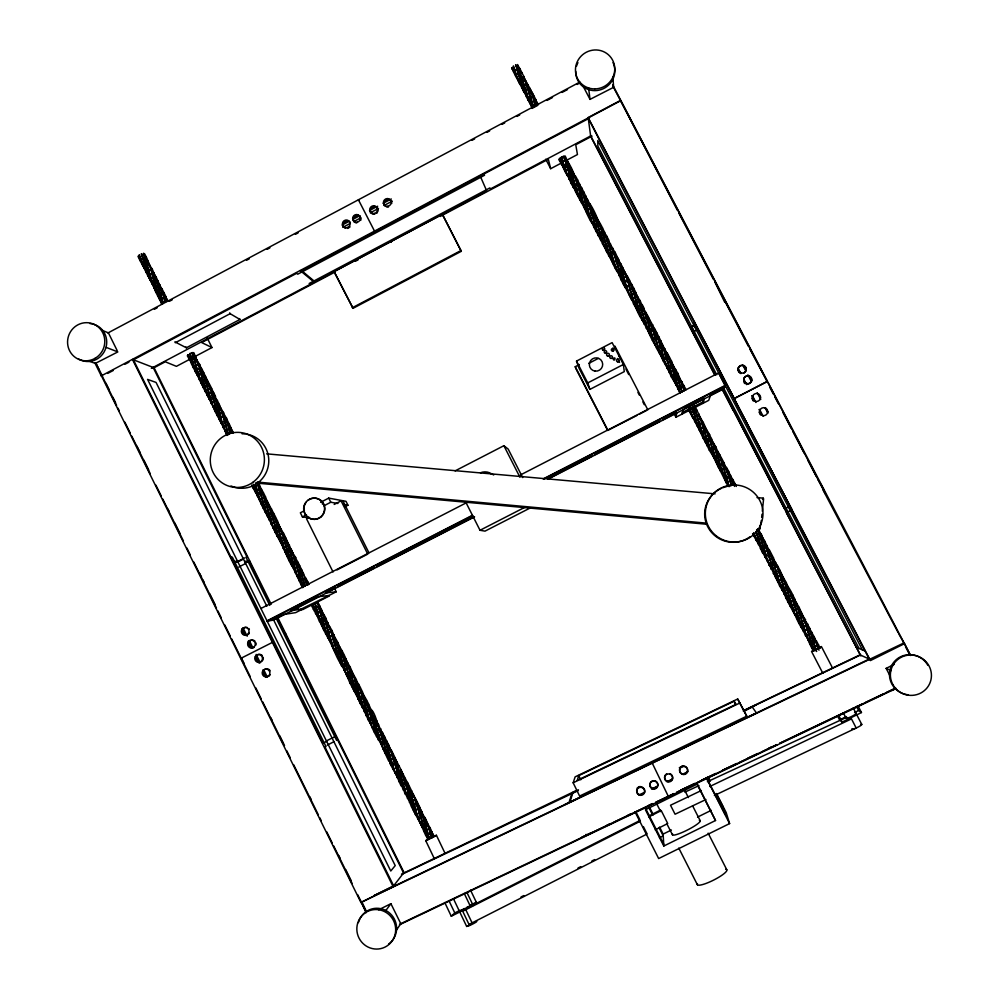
<?xml version="1.0" encoding="UTF-8"?>
<svg xmlns="http://www.w3.org/2000/svg" width="999" height="999" viewBox="0 0 999 999"><rect width="100%" height="100%" fill="white"/><g stroke="black" fill="none" stroke-linecap="round" stroke-linejoin="round"><path stroke-width="1.5" d="M760.077 526.161L759.802 529.133L761.35 520.404M757.017 497.602L763.224 498.151L763.611 498.901L762.324 511.188M590.022 204.308L585.764 196.478L585.139 196.741L585.651 195.854L581.668 187.887L578.783 188.911L586.5 210.764L594.717 227.585M818.418 647.477C828.059 643.968 806.605 654.882 813.498 649.924M761.675 517.332L762 514.26M223.476 412.724L216.983 401.261M532.317 107.118C540.734 103.421 526.261 83.167 523.963 77.235L523.326 77.472L523.751 76.399L519.817 68.544L516.883 69.443L522.814 86.888L532.017 107.705L526.91 94.455L517.594 64.523M608.066 240.672L608.766 240.047L606.593 235.976L603.721 237.063L611.45 258.941L619.655 275.736M614.959 252.41L609.015 242.12M164.435 295.192L168.132 301.161L165.01 301.548L161.401 288.836L156.144 277.06L153.184 277.759L162.238 303.521L161.563 303.783C154.071 287.724 153.259 269.305 144.543 253.746M691.146 409.453L675.936 417.22L676.798 412.562L662.924 419.692M429.395 839.26C424.837 822.652 421.091 805.294 410.801 791.046M690.446 327.734L694.692 324.875M693.094 329.295L692.582 331.855L590.609 135.702M694.542 322.028L694.705 326.86L694.879 323.364L792.357 510.651L588.286 118.444M693.518 330.12L693.019 332.63L714.984 374.887M586.126 834.365L585.938 835.226L591.52 832.567M682.017 414.135L683.041 409.353M513.224 66.171L517.794 79.583L518.419 79.333L518.006 80.407L524.163 92.27L526.685 96.241L527.185 95.829M633.079 288.936L633.803 288.349L631.618 284.278L628.783 285.414L634.752 303.009L642.807 319.792L642.182 320.155C630.069 302.035 630.369 277.635 618.506 260.152L616.233 261.214L617.644 265.597L623.975 283.117L629.507 294.218M257.642 495.891L252.972 487.874L255.844 485.964L258.154 493.256M519.692 83.928L517.794 79.583L523.751 76.399L529.245 92.982L526.91 94.455L530.906 103.746M259.378 484.927L257.779 485.152L263.224 502.46L267.844 515.484L273.863 527.909L273.251 528.246L265.647 511.376L258.179 484.865L255.756 485.889L258.204 494.817L262.987 507.892L268.843 518.768M639.997 300.724L634.015 290.359M724.662 302.11L714.834 281.993M578.733 775.611L577.235 780.344L736.001 704.345L734.103 701.211L578.733 775.611L580.756 779.782M572.265 792.469L569.005 802.572L374.325 895.591M476.436 921.303C479.358 921.016 464.423 928.483 467.919 925.611M264.997 512.075L267.894 510.202L262.275 493.081L257.455 482.392M573.164 782.791L575.137 776.847L737.699 699L746.765 716.183L579.607 796.066L573.164 782.791L740.184 702.846M564.647 804.645L869.255 659.053L860.376 655.032L743.281 711.026M271.391 509.09L267.245 501.161M652.559 324.962L648.226 317.02L647.614 317.295L657.292 337.462L664.622 359.403L662.936 360.502L669.854 372.652M464.235 893.456L470.204 905.918L459.503 911.438L461.75 909.927M592.944 223.514L592.195 223.639C579.707 204.308 579.982 179.708 567.157 160.577L565.209 156.006M205.082 377.335C217.907 394.355 218.494 416.508 226.985 435.439L230.582 433.129L228.172 424.513L223.514 412.4L221.803 412.799L219.293 404.308L214.86 396.328L212.575 397.227L213.886 401.548L219.83 418.881L225.137 429.982M188.361 354.62L190.135 359.44L189.535 359.79L187.288 355.694M283.441 533.316L276.848 521.64M548.039 479.145L724 388.748L725.299 385.789L718.631 372.977L520.317 475.024M200.824 380.007L202.023 383.354L201.411 383.703L195.342 371.104L189.922 353.446M617.869 271.641L617.132 271.79C604.595 250.662 603.246 224.4 590.059 203.946L588.336 204.42L585.651 195.854L579.645 199.013L587.874 214.598M665.771 364.148L665.421 364.623M670.804 361.725L671.553 361.188L669.367 357.118L666.558 358.341L672.552 375.986L679.832 391.383M525.861 81.419L524.05 78.696M377.784 211.663A3.921 3.834 -53.1 0 0 374.538 206.493L373.526 206.556A3.921 3.834 -53.1 0 0 371.016 208.179L370.542 209.091A3.921 3.834 -53.1 0 0 374.8 214.211M714.522 374.625L590.709 136.463L588.161 117.545L620.479 100.424L767.17 381.418L734.04 398.651L767.369 381.556M150.112 266.146L145.991 258.479M400.237 770.554L401.036 770.204L407.43 782.642L418.406 818.755L425.774 835.614L428.296 834.565L427.247 831.193M155.394 278.134L156.319 277.422L152.647 271.491M762.487 499.45L763.224 498.151M733.416 410.327L860.801 655.868L786.35 512.649L791.008 510.402M595.729 216.883C608.266 232.755 609.802 254.37 617.744 271.416M420.117 808.403L427.684 824.337L421.728 827.322L422.377 826.972L420.554 822.751L419.967 823.089L425.412 820.092L433.316 837.062M162.238 303.521L163.112 302.56L156.443 281.331L149.613 265.547M302.709 587.674L301.223 584.977L304.195 583.229L298.489 565.921L292.445 553.746L303.571 587.05M628.796 280.994L629.657 280.344L620.666 264.997M575.249 176.723L571.715 170.155M638.96 311.638L638.436 311.988L633.591 303.983L630.244 295.217L629.645 295.941L623.351 283.379L613.711 252.285L608.329 239.985L602.897 242.745L606.468 251.461L612.787 262.7M580.856 188.911L581.805 188.162L577.922 182.118M396.079 930.643L400.786 923.675L390.909 903.695L378.646 909.789M767.17 381.418L749.75 348.913M156.331 291.621L155.644 291.895L161.401 288.836L159.303 285.264L159.915 284.915L153.846 287.575L154.483 287.387L148.414 269.967L150.899 269.106L152.098 273.251L149.575 274.363L150.837 278.783L155.644 291.895L159.927 300.224L160.539 299.875M197.39 361.226L195.579 357.055M385.202 911.363L390.909 903.695M600.099 224.675L597.577 220.754M209.278 385.114L207.542 382.417M392.182 755.943L402.01 785.439L408.191 797.864L406.518 793.568L411.338 806.543L422.115 826.86M794.879 599.138L792.794 600.374L800.336 622.677L807.567 637.999M605.744 236.925L606.705 236.214L602.784 230.095M679.957 393.082L672.027 376.211L660.826 340.896L654.77 328.808L652.497 329.608L648.226 316.596L643.606 308.604L641.346 309.665L642.757 314.073L649.088 331.606L654.607 342.694M101.461 375.861L360.951 902.534L393.082 886.538L403.996 872.464L277.372 616.758M151.873 270.304L152.335 269.255L148.364 263.399M301.223 584.977L299.225 580.819L300.362 580.469L297.402 576.848L291.383 564.36L282.305 533.379L277.497 520.966L273.514 512.937L271.241 513.636L278.246 535.464L285.926 552.185L285.314 552.522L277.71 535.664L270.23 509.09L265.459 496.753L263.374 492.682L258.204 494.817L261.825 503.696L261.214 504.033L253.596 487.137M221.179 409.066L219.455 406.368M703.071 422.427L698.688 414.385L698.076 414.672L698.776 414.123L694.717 406.031M568.119 175.599L567.357 175.687L565.034 171.603L559.328 158.629L561.538 157.293L565.684 171.229L569.892 179.645M226.548 421.241L227.522 420.591L231.244 428.346L232.268 432.729L233.491 432.604L228.908 425.237M213.212 405.969C203.446 389.273 201.274 369.942 193.744 352.535M366.133 912.686L361.201 902.259L361.738 901.61L366.283 911.213M360.951 902.534L361.738 901.61M577.097 180.931L577.622 179.957L575.599 176.186L574.924 176.511L572.727 172.79L573.351 172.527L572.702 173.189M325.162 618.806L325.924 618.344L323.838 614.273L321.079 615.496L326.773 633.104L334.44 649.8L333.816 650.124L326.248 633.329L317.232 602.21L311.363 605.232L314.835 612.075M625.062 272.839L622.539 268.918M579.695 197.315L578.508 194.43L578.096 195.18L579.607 197.889M668.768 357.58L669.442 357.255L667.369 353.122L665.109 353.958L666.658 358.204L664.223 359.553L665.709 364.011L671.328 376.848L676.161 384.827M220.916 422.315L215.035 411.388L211.638 402.722L208.966 393.843L211.476 392.694L212.637 397.028L207.367 380.332L203.546 372.39L200.649 373.226L199.55 368.706L197.04 369.842L199.713 378.708L203.109 387.387L208.991 398.326M302.984 587.3L292.982 553.434L285.339 537.125L283.316 537.937L287.375 551.048L292.008 564.098L298.027 576.51L297.402 576.848L298.089 576.623M630.744 285.152L631.718 284.478L630.182 281.968M708.766 434.99L709.552 434.515L702.459 422.827M284.84 549.05L285.951 551.923L285.314 552.522L286.925 555.144M574.924 176.511L583.591 196.628L590.958 218.469L589.872 219.555L591.196 219.418M682.08 391.608L684.09 390.584L680.918 381.98L672.827 365.609L682.08 391.608L680.019 392.794L668.818 357.255L660.801 341.283M523.713 78.134L526.723 84.428L524.288 85.489L526.848 92.957M637.587 297.003L635.814 294.355M601.96 228.896L602.522 227.997L600.811 228.496L599.75 223.963L597.539 224.8L599.837 232.317M214.947 410.314L207.268 395.08L200.699 373.027L198.302 374.288L202.023 383.354M211.039 389.298L211.588 388.411L209.865 388.773L208.891 384.34L206.668 385.015L210.19 396.778M758.416 528.933L767.619 560.776L775.699 577.534L777.871 576.51L773.463 563.074L768.356 549.949L762.562 538.936M785.401 582.879C800.274 601.935 800.886 627.235 811.825 648.126L812.749 647.564M519.992 83.317L525.312 80.345L530.993 92.657L535.377 105.157M429.333 828.633L430.219 828.071C423.988 818.331 426.436 812.774 417.794 818.705M159.465 286.326L160.09 285.689L158.541 283.329M226.885 434.328L219.206 419.105L212.637 397.028L210.227 398.289L212.188 402.572L211.089 403.571L212.425 403.509M527.347 94.418L525.849 95.817L530.307 104.146L531.093 104.108M650.137 321.216L647.614 316.958L648.226 316.596L642.17 319.742L649.725 334.24M715.771 446.915L709.652 436.326M444.78 902.547L451.273 916.208L473.114 905.394L476.323 902.247L470.517 890.134M262.987 507.892L268.818 504.857L269.817 509.378L271.478 508.853C280.457 528.209 281.194 550.811 293.781 568.618L294.318 568.306M585.102 197.115L585.764 196.478M805.656 635.376L811.962 646.078M220.492 419.243L218.993 419.505L221.204 417.919L218.544 409.24L220.829 408.341L224.6 421.091L222.19 422.352L224.138 426.61L223.014 427.597L224.338 427.485M269.056 505.344L267.357 502.697M395.242 757.717L393.181 758.903L388.948 745.479L383.379 734.477M626.922 277.06L627.534 276.248L625.849 276.798L624.775 274.001M337.325 643.256L338.099 642.819L331.268 631.093L332.005 630.569L325.187 618.881M451.273 916.208L454.782 912.924L460.164 910.251M662.712 345.479L660.951 342.844M779.645 571.465L786.3 582.592L791.208 595.916L792.744 595.017L791.832 595.292L799.188 607.454L802.996 616.158L797.402 618.918L797.851 618.393L794.754 614.747L786.038 598.314L780.993 585.339L782.741 589.635L776.31 577.222L767.032 550.661L769.155 549.5L773.438 557.779L767.619 560.776L769.879 564.81L769.267 565.134L774.887 562.237L776.623 566.658L777.647 566.033C789.585 586.413 789.597 611.738 803.708 631.093L805.369 635.651L806.805 635.164L807.966 638.024M769.592 564.91L761.713 548.114L756.043 531.468L762.849 552.734L771.565 569.018M281.094 529.545L279.395 526.91M652.497 329.608L651.398 325.012L646.141 328.221L646.815 327.859M609.989 245.142L610.601 243.993L604.582 247.153L605.207 246.878L607.13 251.136L606.468 251.461L612.25 248.077L613.324 252.622L615.009 252.098C622.589 267.245 624.2 284.528 631.493 299.787L637.325 296.466C643.319 313.436 645.941 331.955 656.43 347.04M627.946 289.435C623.626 284.228 632.554 287.487 627.347 281.069L629.382 280.232L631.043 284.353L641.033 315.135L639.872 316.096L641.133 315.809M792.769 610.501L793.88 610.214L784.764 583.466L776.972 566.383L777.647 566.033L772.564 558.104M161.126 290.509L162.225 289.285L159.303 285.264M401.198 771.877L408.329 792.694L406.031 793.855L395.092 757.854L391.071 749.487L390.422 749.824L396.228 762.474L403.534 784.752L401.061 785.876L393.681 769.018L384.478 737.449L376.473 720.816L375.874 721.128L383.916 737.724L391.196 759.927L388.736 761.076L382.929 748.576L388.424 745.704L389.66 748.488M197.103 374.388L195.155 371.528L197.327 369.892L194.693 361.251L196.978 360.389L198.326 364.485L195.866 365.422L198.264 372.789M405.457 793.868L408.966 800.711M293.157 553.796L291.333 549.612M613.324 252.622L611.288 253.421L613.823 260.851M537.162 104.558L536.076 100.187L532.13 92.32L529.208 93.244L533.516 106.331M320.991 610.739L321.89 610.227L319.705 611.113L321.191 615.396L318.756 616.645L323.514 629.695L330.157 641.808M401.935 774.837L403.384 774.237L402.722 774.575L408.566 787.287L415.709 809.789L418.206 808.478L413.598 795.054L407.555 782.492L405.519 783.716L401.261 770.241L394.88 757.841M635.626 294.081L643.081 308.941L653.621 339.435L652.434 340.359L653.683 340.035M209.865 388.773L207.792 389.41L209.253 393.881L207.068 395.492L208.579 395.267M705.032 426.61L703.121 427.322L710.601 449.425L718.618 466.158L717.981 466.496L710.077 449.675L698.776 414.123L692.682 417.257L700.611 432.342M431.868 838.024L427.535 824.038M634.989 293.369L635.664 292.345L633.803 288.349L630.094 289.735L627.747 291.895M903.421 642.744L904.058 642.869M445.03 853.283L436.413 835.276L425.736 840.646L434.34 858.69M221.803 412.799L217.045 415.584L218.069 415.322M259.453 484.665L264.198 496.965L272.203 523.314L271.016 524.188L272.265 523.926M198.739 374.238L197.153 375.399L198.426 375.374M614.335 262.325L612.712 263.524L613.935 263.324M343.057 664.098L334.94 639.235L327.06 622.951L328.858 626.985L325.924 618.344L319.43 621.615L312.675 604.407M305.244 578.109L300.961 570.154M647.527 317.557L648.226 317.02M573.189 173.589L574.325 176.274L574.825 175.886L572.564 176.91L577.971 192.969M630.244 295.217L629.62 295.492L635.664 292.345L638.811 300.711L636.375 301.86L638.923 309.29M712.312 441.783L711.001 438.973L705.381 441.77L709.315 450.187L715.933 460.689M425.736 840.646L428.084 839.385M210.664 398.226L209.066 399.375L210.327 399.313M684.09 390.584L686.101 389.66L678.021 375.274M677.172 374.026L677.871 373.376L671.715 363.099M399.35 765.983L393.681 769.018L392.644 764.36L390.846 765.197L397.452 777.222M584.09 206.144L582.804 203.209M268.294 505.182L274.313 517.307L284.29 547.627L283.079 548.463L284.315 548.164M349.513 667.769L350.299 667.344L344.255 656.83M393.144 769.093L394.18 768.731M222.615 422.277L221.004 423.401L222.253 423.301M589.01 215.21L588.498 215.584C588.349 208.242 582.042 189.96 577.622 179.957L575.899 180.394L574.85 177.647M145.205 268.269L145.729 268.481M294.93 558.004L295.617 557.38L291.458 551.173M672.827 365.609L673.451 365.259L667.369 368.394L667.994 368.107L665.709 364.011L671.553 361.188L679.308 382.629L676.86 383.953L678.883 388.186L677.647 389.036M700.599 418.593L698.85 415.984M639.422 310.764L637.774 311.9L638.436 311.988M317.357 602.459L317.794 602.135C328.996 622.365 328.783 647.127 342.332 666.308L348.426 678.571L353.808 675.774L350.299 667.344L344.568 670.179L349.9 682.929L359.84 701.847M425.374 820.354L425.961 819.929L425.324 820.241L421.241 811.8L421.89 811.45L419.318 813.086L428.571 839.435M797.002 603.371L794.292 604.87L803.308 631.543L805.194 630.781L799.25 612.837L794.093 599.612L787.449 587.137L788.049 586.813M403.608 789.61L405.157 794.118L405.994 793.768M293.781 568.618L299.575 565.484L303.484 573.613L305.095 577.797L299.225 580.819C292.245 565.496 290.859 548.276 283.529 533.091L281.893 533.641L280.357 529.445L286.388 541.583L296.391 571.977L295.18 572.789L296.378 572.452M808.266 639.223L807.654 639.647L814.135 636.7L804.707 620.142C811.176 627.509 813.011 641.433 816.433 651.498M672.677 366.109L673.401 365.597L672.789 365.884M524.75 91.858L523.801 91.995L515.684 64.86M602.909 241.096L600.312 233.778L598.126 235.502L600.948 239.61L596.653 230.694L587.275 199.9L581.543 203.334L582.205 203.009L577.959 194.605L568.618 163.898L567.02 159.89L564.934 160.627L563.473 156.418M535.489 100.599L536.076 100.187L530.107 103.372L530.744 103.122M269.817 509.378L267.807 510.139L271.678 523.513L275.037 532.155L280.894 543.006M307.018 582.317L307.717 581.73L305.682 577.772L304.545 578.109L307.068 585.227M191.97 363.761L187.812 354.757M258.616 494.717L257.068 495.966M767.082 560.889L767.594 560.726M418.893 818.456L416.995 814.31L419.468 813.074L415.147 800.811M407.967 797.714L407.355 798.114L408.004 797.801M281.893 533.641L277.048 536.326L278.034 535.976M329.495 626.873L329.258 626.835M795.379 614.348L794.754 614.747L801.198 611.75L800.536 612.062L804.607 620.654L813.86 650.836M561.775 163.337L560.851 163.524L562.961 161.676L561.413 157.155L562.674 156.506M713.286 443.069L720.679 459.802L727.597 480.482M349.9 682.929L355.282 680.157L353.808 675.774L354.845 680.381L356.406 679.632L350.349 669.08M217.507 414.198L216.284 411.301L215.035 411.388L218.544 409.24L212.712 392.657L208.379 384.677M674.45 370.367L675.749 369.43L675.037 369.667M356.243 679.732C365.759 698.663 366.233 722.215 379.008 740.122L385.152 752.472M574.163 187.263L573.251 187.462L563.848 156.056M397.252 761.912L394.593 763.373L393.494 758.765L390.996 760.064L392.157 762.874M319.131 606.68L319.855 606.131L318.256 606.78L319.98 610.926L317.482 612.162L318.756 616.645L314.997 603.259M380.844 744.367L387.05 741.246L386.238 741.633M649.362 321.091L649.899 320.741L644.055 324.038L644.78 323.838M580.369 199.251L579.77 199.638L581.655 202.61M677.26 383.816L675.611 384.977M586.588 211.251L585.676 211.463L590.047 208.366L597.202 230.507L606.88 249.95M697.939 414.86L698.688 414.385M320.679 620.854L322.352 625.149L321.74 625.436L327.772 622.452L327.135 622.789M659.065 350.899L657.267 348.351L657.804 348.014M664.622 359.403L662.861 355.032L665.384 353.733L662.512 345.067L656.63 348.326L662.724 359.178M428.833 828.583L430.219 828.071L433.891 836.812M332.355 643.918L328.471 632.155L330.856 631.018L332.168 635.439L329.395 626.685L323.514 629.695L324.176 629.37M361.725 692.344C373.951 708.865 376.074 729.769 382.929 748.576L383.529 748.251L387.35 756.593C388.636 755.531 394.842 755.544 390.434 749.862M664.098 360.164L662.999 360.627L659.39 351.823L652.759 329.383L650.237 330.681L654.757 344.043L656.63 348.326L657.305 348.002M862.337 649.85L788.748 507.617L790.296 506.78M811.038 643.006L809.777 644.018L815.946 641.121L814.135 636.7L813.461 637L815.346 641.37L815.946 641.121L819.005 650.212M150.537 269.455L152.335 269.255L155.494 276.948L162.662 302.585L165.047 301.311M674.6 369.78L675.137 369.443L669.243 372.677L669.917 372.34M694.143 406.106L700.873 428.434L705.993 441.471L705.381 441.77L700.873 428.434L703.408 427.135L702.022 422.702L696.628 425.686L697.602 425.262M624 283.491L623.114 283.753L625.349 282.105L619.58 264.698L611.725 248.451M725.998 467.594L721.49 459.565M710.614 439.31L711.375 438.848L710.764 439.148M368.057 717.369L360.152 703.408L366.546 700.162L365.497 700.686L364.335 697.851L371.628 713.024L378.671 735.276L381.168 734.003C378.596 729.807 374.338 705.706 368.581 709.427L375.711 731.58L383.379 748.263L382.742 748.576L383.366 748.214M392.644 764.36L394.742 763.336L403.184 790.009L404.982 789.185L403.346 784.902L405.831 783.603L413.773 810.639L415.534 814.872L417.357 814.073M318.256 606.78L316.283 607.654L317.719 612.087L315.372 613.436L316.208 613.099M417.882 808.591L419.892 807.304L418.931 807.729M277.422 534.752L276.211 531.88M280.357 529.445L275.037 532.155L275.712 531.843M156.481 292.345L147.939 275.699L149.887 274.438L147.278 265.884L149.588 265.085L147.515 261.538L148.114 261.176L142.033 263.836L148.139 276.486L141.408 253.758M326.923 623.114L327.672 622.677L327.06 622.951M429.22 828.845L423.701 831.43L424.363 831.081M521.353 73.352L521.99 72.602L520.566 72.54L516.096 75.15L517.844 78.634M290.759 549.612L286.888 541.608C287.812 540.447 279.133 544.88 282.242 544.005M649.088 331.918C651.997 327.947 643.194 308.566 640.072 300.449L638.398 301.024M347.19 663.848L348.214 663.311L345.479 664.572L348.214 673.451L352.859 686.538L358.853 698.925L358.229 699.25L358.978 698.85L348.738 668.081L341.446 651.336L345.479 664.572L338.099 642.819L331.955 645.978M337.6 739.784L336.601 740.371L275.999 617.956M776.161 565.571L773.438 557.779L772.751 558.116L774.1 560.938M388.324 745.841L388.948 745.479L388.311 745.791L389.485 748.663M431.293 832.579L432.267 832.179L430.282 833.516L431.718 838.024M292.445 553.746L287.125 556.455L288.274 556.156L289.473 559.015M655.369 344.056L654.745 344.418L655.456 344.205M660.202 341.258L660.826 340.896L654.757 344.043L655.381 343.756M705.993 441.471L707.904 445.704L707.242 446.041L713.211 442.894L712.649 443.206L714.747 447.252L709.552 434.515L702.971 437.937L697.364 425.137L691.995 407.105L697.889 424.9L705.906 441.633L705.282 441.97L702.971 437.937L704.145 437.475M391.683 754.47L393.007 753.646M758.403 528.908L764.347 541.583L767.032 550.661L763.773 541.858L764.809 541.271L770.778 553.97L780.494 585.614L786.3 582.592L785.614 582.929L787.137 586.113M661.663 356.206C664.822 352.784 655.619 332.467 652.647 324.712L650.986 325.312M425.112 820.142L425.699 819.817L424.887 820.129M793.88 610.214L799.188 607.454L798.501 607.792L800.024 611.001M559.49 159.266L558.841 159.64L563.061 166.708M196.079 371.391L195.467 371.74L191.196 363.436L194.693 361.251L191.995 352.847M570.754 168.344L571.416 167.969L565.534 170.617L571.228 183.566L576.086 191.621L573.426 187.013C578.846 180.944 580.506 189.548 575.324 191.333L579.77 199.638L580.519 199.538M727.859 471.828L728.646 471.353L726.473 467.307L725.386 467.782L719.442 455.357M326.611 741.32L323.127 743.306L233.591 562.225L237.999 562.187M332.143 738.174L335.701 736.151M304.545 578.109L307.392 585.014M583.179 192.32L583.841 191.945L578.508 194.43M339.073 647.552L339.835 647.127C350.986 664.135 352.048 685.114 360.152 703.408L360.801 703.071L362.137 705.831M584.303 207.18L583.653 207.542L588.723 204.071L589.822 208.654L591.883 207.867L603.446 242.557L602.322 243.606L607.18 251.636M701.997 433.341C699.125 434.515 707.754 429.932 706.73 430.844L708.166 433.516M753.683 532.654L762.499 552.872L765.009 551.685L766.146 556.331L768.668 555.082L767.344 550.524L764.797 551.81L757.354 529.482L757.929 529.195M701.111 428.359L698.726 429.745L699.575 429.383M408.191 797.864L407.592 798.201L413.598 795.054L412.962 795.366M227.435 433.991L225.874 431.331L225.262 431.68L225.999 431.58M229.42 426.049L230.619 428.683L231.244 428.346L225.187 431.143L225.811 430.906M689.535 408.429L690.709 407.767M353.846 675.848L353.259 676.061M640.197 306.131L637.687 307.43M345.08 669.929L343.544 665.571L345.08 669.929L344.143 670.491M468.943 924.999L470.179 924.312M609.577 255.332L608.566 255.657L611.388 253.509L608.553 244.805L603.746 232.317L599.225 224.338M317.232 602.21L322.764 614.747L328.534 632.167L325.512 633.841L326.186 633.516M774.774 562.337L775.424 562.025L777.21 566.383L771.116 569.368L771.79 569.03M621.728 279.433L621.066 279.795L625.324 287.887L626.86 286.513C621.64 280.519 630.993 282.442 625.849 276.798L621.066 279.795L613.91 262.425L616.308 261.026L613.811 254.033M755.057 535.751L753.945 536.363L754.632 536.026L756.892 540.059L756.243 540.384L752.572 533.603M694.854 419.792L693.231 417.157L692.607 417.507L688.211 409.303L688.873 408.966L692.482 415.809M266.621 501.086L267.245 500.749L261.201 503.608L261.825 503.696M634.253 303.621L633.591 303.983L636.475 301.935C633.853 292.12 628.546 279.97 624.775 272.252L618.968 275.599L619.717 275.437M340.771 651.81L342.12 651.048L341.458 651.373L339.972 648.738L341.596 651.211L335.701 654.208L336.363 653.883L334.528 649.662L333.928 649.962L339.835 647.127L338.174 644.592M401.036 770.204L395.254 773.363L395.841 773.039L397.227 775.636M806.78 624.437L807.779 624.038L805.718 625.312L814.435 650.511M645.691 312.937L646.353 312.575L640.496 315.347L642.807 319.792M389.685 762.237L390.834 765.147L379.383 729.72L380.906 728.895L380.082 729.258M381.868 743.955L379.37 736.625M658.279 337.212L658.94 336.863L653.621 339.435M343.544 665.571L341.808 666.495L340.022 662.237L332.168 635.439L327.535 637.911L328.359 637.549M725.386 467.782L724.225 463.211L717.732 451.111M291.97 564.348L291.121 564.635L297.652 561.475L299.625 565.596L298.963 565.909M730.219 486.051L735.027 483.653L736.325 486.438M372.677 712.487L369.992 713.873L362.525 691.932L358.441 683.728L356.318 684.765C355.269 687.2 376.735 739.859 369.568 719.23L368.256 719.867L364.51 711.488L354.845 680.381M107.855 332.992L579.845 82.068M471.903 140.359L474.637 138.911M486.938 132.38L489.66 130.919M501.96 124.388L504.695 122.939M516.982 116.396L519.717 114.947M532.017 108.416L537.474 105.507M547.04 100.424L552.509 97.515M562.075 92.432L567.532 89.535M577.097 84.453L579.832 82.992M154.383 309.278L157.143 307.817M169.518 301.236L172.265 299.775M246.528 260.302L249.275 258.828M267.145 249.325L269.905 247.864M295.379 234.34L298.089 232.904M343.506 222.839L347.452 220.754M353.683 217.445L357.742 215.285M370.966 208.267L374.275 206.506M384.727 200.961L387.812 199.325M342.133 225.087L348.963 221.453M353.059 219.28L359.89 215.659M369.455 210.577L377.647 206.231M383.117 203.334L391.308 198.976M342.769 227.385L349.65 223.739M353.771 221.553L360.651 217.907M370.279 212.799L378.521 208.416M384.028 205.494L392.282 201.124M672.002 376.498L671.328 376.848L674.313 374.962L672.876 370.542L666.508 353.434L661.975 345.404M366.271 715.721L368.032 714.859L362.45 697.09L357.642 684.128L352.16 673.264M378.146 725.137L378.796 724.799L372.415 728.084L373.064 727.747M380.869 734.14L382.942 733.004L382.005 733.453M388.149 745.803L388.736 745.491L390.572 749.7M408.891 786.975C410.127 787.374 401.161 788.948 406.006 792.107M782.741 589.635L782.13 589.959L788.298 586.863L787.649 587.175L789.035 590.421M94.718 362.587L101.261 375.874L620.916 100.599L620.966 101.436L613.011 86.389M589.398 118.144L374.862 231.78L358.416 199.775L359.016 200.512M107.667 373.414L113.237 370.492M124.937 364.273L128.921 362.162M132.954 360.027L296.666 273.314L297.739 274.188L484.515 175.262L483.978 173.988M175.3 342.719L230.132 313.686L239.947 319.455L186.376 347.789L174.875 341.87M334.041 271.503L442.307 214.248L442.782 215.06L461.326 251.298L353.034 308.316L334.041 271.503L353.034 308.316M151.361 368.344L314.235 282.218L300.137 270.529M590.409 136.076L490.347 188.986L489.897 187.912L309.166 283.491L310.214 284.34M152.934 368.319L165.272 361.788L176.411 366.346L190.097 359.116M334.777 272.165L201.648 342.557L211.975 347.565L195.567 356.231M355.419 261.251L358.166 259.802M440.072 216.496L548.326 159.253L550.674 168.694L561.388 163.037M592.07 136.126L575.749 144.755L577.447 154.545L566.733 160.202M683.516 385.939L684.19 385.577L678.883 388.186M352.347 307.729L460.889 250.574L461.326 251.298M369.355 719.28L368.256 719.867L372.889 727.796M723.576 463.548L724.225 463.211L718.094 466.333L727.709 485.664M774.6 562.337L775.199 562.012L774.387 562.375M462.987 909.24L464.348 908.528M756.63 529.857L757.354 529.482M313.062 604.258L322.277 625.324L321.653 625.649L319.805 621.515M724.974 478.446C726.236 475.499 727.634 481.381 728.833 485.477M733.441 484.428L729.957 475.849L730.781 475.462L728.608 476.498L731.518 485.389L725.948 467.482L719.954 470.604L720.641 470.292M369.568 719.23L374.775 716.558L374.101 716.895M385.352 752.472L384.702 752.809L390.634 749.824L390.072 750.087M576.51 361.089L612.125 342.632L623.388 364.473L624.275 371.628L589.922 389.385L579.12 368.356L576.51 361.089L587.724 382.917L589.922 389.385M607.679 430.457L576.036 368.881L575.224 366.708L579.333 364.585M304.408 510.714L300.362 512.812L302.41 516.933L309.59 517.769M320.617 502.322L328.708 498.114L345.991 501.311L347.939 505.219L345.254 506.605M588.723 363.386L598.326 358.404M302.41 516.933L306.468 514.835M324.026 505.744L330.781 502.247L337.924 503.484M709.989 449.837L709.315 450.187L712.387 448.464C709.752 438.573 704.195 425.961 700.486 418.356L694.542 421.528L695.666 421.116L692.607 417.507L693.281 417.245M363.062 707.067L362.137 707.542L367.545 704.807L368.881 709.278L364.173 711.65L364.972 711.238M367.969 704.582L368.643 704.233L367.095 705.019L366.034 702.135M371.241 723.526L370.641 723.838L376.66 720.766L376.024 721.091L377.772 725.361L378.334 725.087M309.278 517.332L306.518 518.768L333.042 571.965M334.178 504.445L341.096 500.874L343.132 501.248L368.918 552.747M237.725 561.45L244.555 557.917M237.562 562.15L243.019 559.328M587.724 382.917L623.388 364.473M693.156 331.943L697.265 329.82M238.773 567.045L245.604 563.511M455.094 470.891L503.883 445.704L508.179 449.075L522.689 477.584M721.603 459.403C723.176 458.441 713.598 463.324 716.832 461.963M757.042 540.034L756.43 540.347L762.587 537.237L761.775 537.587L762.387 537.275L764.809 541.271L763.361 541.945M384.278 737.474L384.952 737.162L382.28 738.598L385.04 747.527L389.685 760.639L394.955 771.665M260.964 608.478L467.607 502.147M636.813 415.509L607.929 430.369L575.224 366.708M639.572 414.086L646.44 410.552M337.05 569.905L367.744 554.108L341.096 500.874M267.07 620.804L472.49 515.247M543.281 478.871L725.124 385.439L723.825 388.399L710.626 395.192L708.691 400.362L693.743 408.116M472.677 515.596L267.233 621.141L273.689 620.067L474.6 516.87M543.468 479.22L725.299 385.789M273.514 619.73L282.43 615.147M296.503 607.916L291.071 610.714L298.938 609.54M299.225 606.518L318.269 596.74L329.071 595.466L336.238 591.783L334.29 587.874M335.364 587.961L325.649 592.944L336.238 591.783M338.137 586.538L374.225 567.994M377.01 566.57L474.163 516.658M547.727 478.871L592.132 456.056M594.917 454.632L660.139 421.116M684.39 408.666L704.582 398.289L702.871 403.421M297.627 606.917L299.188 610.039L329.071 595.466M722.714 474.4C729.133 472.465 717.644 453.371 715.908 446.778L714.31 447.515M813.835 637.924L815.646 640.996L816.32 640.646L820.104 648.114M814.635 649.3L815.883 648.651M299.188 610.039L302.984 609.477L312.687 604.495M315.459 603.071L329.308 595.953M465.522 501.635L480.019 530.282L524.925 507.255M529.732 508.216L485.014 531.131L480.019 530.282M346.004 674.662L352.16 671.503L351.511 671.803L350.262 669.068M399.662 781.368L398.988 781.717L405.307 778.396M411.014 791.121L411.675 790.783L408.329 792.694L414.373 810.301L420.554 822.751M412 806.205C411.351 806.88 419.18 802.946 416.97 803.446L419.518 807.392M800.923 613.011L805.644 619.917L804.12 620.841L806.056 625.212L801.086 627.384L801.872 626.885M582.991 85.889L590.022 99.376L613.636 87.313L612.874 76.823M366.271 715.734L367.32 715.209M372.015 712.811L372.664 712.474M764.697 556.98L766.52 556.118M770.554 553.995L771.253 553.683L768.531 555.132L774.05 573.189L779.607 585.901L784.402 593.806L784.977 593.543M777.534 581.78L779.382 580.956L777.659 576.648L780.219 575.362L777.21 566.383M783.403 578.783L784.115 578.496L781.393 579.969L784.315 588.948L789.185 602.072L794.667 613.099M362.375 705.706L360.639 703.159L361.526 702.709M758.953 544.255L758.278 544.592L764.347 541.583L763.773 541.858M521.016 896.99L523.788 895.579M577.984 868.069L580.756 866.657M591.87 861.001L594.655 859.59M646.902 834.09L469.006 924.437L462.712 911.238L640.446 821.141M655.232 829.857L667.719 823.513L661.238 810.601L648.763 816.92M326.473 740.871L332.005 738.074M785.039 508.691L789.21 506.58M823.863 489.785L817.694 479.045M327.285 745.092L333.941 741.72M825.424 493.868L768.081 382.929M470.292 906.48L639.647 820.629M649.375 815.708L660.476 810.077M338.361 658.016C337.25 658.378 346.428 653.858 342.919 655.794M358.978 698.85L358.379 699.163L364.398 696.116M377.235 735.901L376.448 736.338L378.883 735.152M288.911 545.566L289.573 545.229L284.29 547.627M290.11 560.252L289.123 560.626L295.617 557.38L300.462 569.892L304.92 586.188M761.038 548.389L760.351 548.726L766.832 545.442M656.168 333.279L656.768 332.779L653.945 333.978L656.805 342.807L661.688 355.919L667.969 368.369L667.332 368.718L668.031 368.494M374.113 895.541L393.631 885.826L325.037 747.127L326.011 746.565L232.342 557.155L231.006 557.155M264.797 497.077L265.459 496.753L260.152 499.063M643.593 309.016L644.268 308.679L642.195 304.558L639.909 305.319L641.433 309.515L639.01 310.876L641.033 315.135M357.13 694.68C354.021 696.203 363.449 691.433 361.85 692.27L363.761 696.428M756.892 540.059L756.243 540.384L758.753 544.293M773.863 573.151L773.176 573.501L779.657 570.204M890.271 676.323L886.138 668.381L894.255 664.347M837.487 715.846L839.61 719.942L846.415 716.583M854.57 712.537L858.653 710.514L861.463 712.537L842.157 722.09L839.61 719.942M469.592 905.581L476.323 902.247M612.949 248.264L612.287 248.589L610.789 246.066M724.088 463.386L723.476 463.686L729.957 475.849M779.607 585.901L780.456 585.551M697.364 784.003L715.521 820.516L663.811 846.028L663.136 834.09L671.403 830.019M697.552 817.095L711.313 810.301M659.427 837.749L663.236 835.863L659.003 827.522M716.458 793.518L726.173 812.549L729.595 823.588L658.653 858.553L634.914 811.7M593.581 212.487L594.118 211.9L588.911 214.173L593.993 227.372L598.426 235.652L599.025 235.277L597.514 232.567M433.416 836.712L436.413 835.276M194.268 367.42L193.232 367.644L195.991 365.559L192.382 352.522M204.97 376.773L205.632 376.448L200.262 378.571M588.024 200.162L587.35 200.487L585.876 197.989M206.156 391.346L205.12 391.583L207.917 389.535L204.283 376.473L199.688 364.485L194.955 357.267M891.832 690.521L895.079 688.935M568.731 164.548L569.243 163.911L566.346 164.922L577.897 195.642M414.173 810.226L413.411 810.713L415.909 809.627M157.755 282.155L158.229 281.119L156.806 280.981L152.248 283.204L154.633 287.999L154.033 288.349L154.82 288.361M158.341 295.791L157.68 296.116L162.725 292.882L165.01 301.548M345.317 659.677L346.228 659.178L341.883 661.251L343.156 665.746L345.604 664.497L354.021 691.083L360.427 687.849M811.413 632.717L812.1 632.379L806.305 635.451L804.832 631.018L809.852 628.184M582.005 837.137L584.627 835.863M580.806 837.999L611.188 823.488M519.343 69.256L520.004 68.931L517.819 65.385M379.383 729.72L374.4 732.217L375.062 731.867L373.726 729.12M693.294 416.958L692.682 417.257L689.909 409.54M311.363 605.232L312.063 604.982M317.145 602.459L317.794 602.135M401.461 874.15L576.46 790.459M743.618 710.514L860.489 654.632M402.722 873.938L578.334 790.559M578.483 789.884L572.939 792.544L569.892 802.11L756.455 712.961L752.135 706.842L743.793 710.826M744.03 711.325L755.906 704.994M361.201 902.259L904.132 642.832L910.226 654.969M637.287 787.786L640.084 786.45M679.295 767.744L683.491 765.746M680.856 767.07L682.829 766.121M639.035 794.979L644.617 792.319M651.598 788.985L657.192 786.325M666.97 781.668L672.552 778.995M682.329 774.337L687.911 771.678M640.871 794.829L643.718 793.468M653.92 788.611L656.88 787.187M668.955 781.443L671.553 780.207M684.69 773.95L685.876 773.376M701.373 790.521L670.516 805.244L675.074 814.222L705.956 799.512M709.789 786.5L851.473 718.88L856.193 728.009L714.385 795.504M606.88 825.261L609.677 823.925M627.834 815.284L630.631 813.96M648.788 805.319L651.573 803.995M680.893 790.047L694.829 783.403M701.798 780.082L715.746 773.451M722.714 770.129L736.663 763.498M747.814 758.191L757.579 753.546M768.731 748.239L771.528 746.915M613.973 822.165L632.13 813.523M634.927 812.187L653.084 803.558L399.887 924.087M655.881 802.222L667.057 796.902M676.81 792.257L694.942 783.628M697.727 782.304L715.858 773.676M722.826 770.366L736.775 763.723M739.56 762.399L776.997 744.592M779.794 743.231L862.749 703.758M865.559 702.422L883.828 693.731M886.637 692.394L893.668 689.048M655.931 802.247L667.057 796.952M676.897 792.269L755.768 754.732M762.811 751.385L776.897 744.68M779.707 743.343L893.78 689.06M399.475 924.762L896.153 688.411M402.385 774.874L402.959 774.6L397.015 777.597M761.575 537.662L762.387 537.275C760.551 529.994 759.527 534.615 754.632 536.026M788.985 602.01L788.199 602.484L793.119 600.262L790.084 591.246L783.978 594.205L784.64 593.856L783.378 591.046M679.095 378.059C681.156 377.06 672.052 378.996 676.76 382.342M387.949 745.853L388.736 745.491L387.05 742.894M684.877 792.145L698.938 785.639M707.379 781.73L846.665 717.307M467.082 907.179L468.269 906.63M331.88 635.614L334.053 634.677L333.142 635.177L334.628 637.812M427.11 824.6L427.684 824.337L430.594 833.416L428.109 834.727L429.745 839.01M718.643 466.196L717.981 466.496L719.655 469.105M696.053 421.016L695.117 421.428L696.915 423.976M617.707 271.016L617.082 271.291L623.126 268.144M191.059 353.147L190.035 353.584L194.305 366.596L199.837 379.283L199.176 379.608L200.524 379.57M285.951 551.923L285.339 552.185L291.371 549.275M603.808 232.767L604.645 232.093L602.297 232.742L603.721 237.063L600.224 239.41L602.772 243.669M334.478 649.85L333.816 650.124L336.238 654.045M701.585 422.964L703.209 422.265L706.842 430.619L718.094 466.333L718.718 466.034L712.324 448.451L714.747 447.252L721.34 469.817L726.323 482.904L732.841 479.57L735.027 483.653L734.34 484.003L732.904 481.293M330.419 631.268L332.005 630.569L336.95 643.281L342.108 661.151L339.91 662.387M205.594 390.247L204.37 387.337L203.109 387.387L206.606 385.227L200.799 368.706L196.466 360.726M203.022 372.952L203.684 372.664L201.711 368.569L199.325 368.981M705.943 441.695L705.282 441.97L707.791 445.891M791.208 595.916L786.038 598.314L786.725 597.976L785.339 595.229M535.414 104.895L537.662 104.158M578.921 184.753L579.745 184.041L577.36 184.615L576.273 180.045L571.228 183.566L571.89 183.192L570.479 180.419M714.135 458.141L717.444 456.218L723.338 474.013L729.083 486.7M720.104 455.02L717.319 456.306L714.822 448.963M352.11 686.95L356.618 684.615L355.344 681.842M296.391 571.977L301.661 569.555L300.999 569.88L302.859 573.95L303.484 573.613L298.027 576.51M657.267 348.351L658.216 347.977M143.694 253.222L148.564 270.142L145.879 272.377L146.541 272.053L144.53 267.882L143.856 268.144L147.278 265.884L143.194 253.596M823.089 490.109L898.213 632.779M230.582 433.129L232.792 432.392M322.315 625.386L321.653 625.649L324.076 629.57M231.306 428.883L230.619 428.683M469.23 906.218L470.204 905.918M786.163 508.279L784.627 508.841L722.077 388.524M272.203 523.314L277.497 520.966M213.861 406.868L213.237 407.093L217.457 404.707L219.368 404.895M275.674 532.192L276.636 531.855M201.935 382.867L201.298 383.079L205.519 380.694L207.467 380.944M789.972 591.033L789.872 591.258M190.035 358.916L189.398 359.128L195.467 356.393M590.958 218.469L596.291 215.971L595.629 216.333L597.514 220.28L598.114 219.905L593.793 221.716L592.095 223.052L592.807 223.252M318.007 617.357L319.143 616.495L320.167 619.392M415.184 799.2L412.762 795.316M165.359 297.752L166.159 297.065L162.225 289.285L161.551 289.56L160.152 287.1M566.083 170.442L562.674 161.638C567.32 158.067 566.595 166.721 563.586 167.058L562.912 167.382L563.698 167.695M781.63 574.413L779.907 575.486L790.409 606.63L794.455 604.845L791.608 597.027M153.559 274.026L154.008 273.039L151.885 273.564M582.292 203.596L583.279 203.297M802.846 615.884L800.936 611.663M148.314 262L147.515 261.538M211.251 392.969L213.624 392.495L215.597 396.603M224.138 426.61L225.836 425.599L228.596 434.315M616.108 267.507L614.81 267.72L621.266 264.173L620.604 264.535L622.502 268.519M212.188 402.572L217.545 400.399M280.457 539.897C276.498 540.322 287.475 538.086 282.367 535.077M642.894 319.967L642.182 320.155L644.705 324.088M273.951 528.071L273.251 528.246L274.875 530.881M279.295 524.987L273.863 527.909M215.759 411.638L216.758 411.388M815.746 640.796L813.835 636.563M690.671 413.374L696.865 410.015M314.323 608.978L313.361 609.39L316.346 607.667L315.11 603.159M273.064 642.07L240.684 658.441L241.521 658.229L244.256 663.773M284.902 633.553L285.614 633.403M163.087 294.118L164.136 292.982L162.35 293.219L161.376 290.534M605.394 247.552L605.032 247.203M268.356 620.591L272.228 619.942M269.655 520.079L269.018 520.017L275.487 517.057M283.704 614.497L295.679 612.624L302.809 608.965L300.2 609.353M529.383 100.075L527.971 100.05L530.457 97.403L526.848 86.201M197.939 364.81L199.688 364.485L199.151 365.397L200.737 367.794M526.361 84.815L528.159 84.94M573.226 171.865L568.881 173.626L567.22 175.025L567.956 175.3M214.073 407.58L213.699 407.18M202.173 383.641L201.411 383.703L203.047 386.351M141.433 260.677L139.997 260.527L137.962 256.293M190.297 359.74L189.535 359.79L191.159 362.437M518.806 80.382L518.006 80.407L515.671 76.299L511.638 67.707M586.763 200.275L591.271 208.254L597.477 225L593.993 227.372L594.655 227.048L593.369 224.213M245.005 562.125L249.513 562.087L269.93 603.309M237.587 561.351L233.092 561.388L133.416 359.802M244.605 561.313L249.887 561.276M220.304 408.678L224.65 416.658L230.519 433.316M600.312 233.778L602.534 232.467L601.211 228.159L596.091 231.581L596.753 231.206L594.755 227.248M259.403 499.975L253.109 484.065M143.044 264.673L142.245 264.635L139.997 260.527L141.009 259.353L139.485 255.032M221.204 417.919L223.439 416.745L225.836 425.599L229.483 424.413M266.646 453.846L715.122 493.856M257.28 482.067L706.181 523.114M255.269 482.967L707.03 524.275M526.685 96.241L523.951 91.471L526.76 89.223L529.907 88.287L533.653 96.753L534.303 96.366L530.457 97.403L533.079 106.369M673.638 380.894L675.749 379.395L674.238 374.925L677.871 373.376L684.365 390.372M514.41 72.527L513.548 72.053L515.034 70.629L513.536 66.246M343.644 504.47L347.939 505.219M565.509 171.703L559.89 158.466M267.233 516.133L271.503 513.424L270.292 510.801M101.261 375.874L102.472 376.198L95.679 362.699M635.913 308.042L640.159 305.07L638.898 302.46M88.499 360.989L95.33 363.411L117.832 351.923L106.006 347.315M516.183 76.486L512.275 67.47M152.285 284.428L141.383 254.021M255.207 491.933L261.226 488.648L263.461 492.869M101.761 330.12L108.441 332.917L117.158 350.562M146.441 257.405L140.434 259.453L144.53 267.882M856.018 647.165L865.072 650.998M886.138 668.381L891.108 670.666M757.791 393.831L758.728 394.318M159.927 300.224L161.401 298.152L165.822 296.79L167.32 300.724M765.996 408.404L767.694 412.038A4.058 4.008 -9.3 0 1 761.313 414.972A4.058 4.008 -9.3 0 1 761.95 408.054A4.058 4.008 -9.3 0 1 767.694 412.038M390.597 241.596L391.196 242.332M270.205 670.841L269.593 670.017A3.921 3.846 86.3 0 0 265.896 668.943L264.96 669.318A3.921 3.846 86.3 0 0 263.099 673.701L264.073 675.474A3.921 3.846 86.3 0 0 267.769 676.56L268.706 676.186A3.921 3.846 86.3 0 0 270.142 674.775M613.411 263.686L615.209 266.233M650.124 334.965L650.986 336.213C649.775 335.202 656.73 334.553 652.971 331.069M533.853 97.477L538.473 104.57M564.71 157.018L567.157 160.577M589.51 204.882L591.982 208.479M627.747 278.284L629.42 280.719M645.716 313.324L647.389 315.784M652.834 326.673L654.52 329.146M667.107 353.434L664.56 349.712L665.247 349.013L658.816 352.285L660.913 354.857M728.721 473.114L732.841 479.595L732.18 479.945L730.619 477.297M209.802 399.65L211.551 402.222M221.728 423.638L223.464 426.198M281.706 544.318L283.441 546.878M138.824 256.805L140.559 259.39M819.63 648.039L817.619 645.042L818.581 644.867L817.07 645.816L818.268 649.188M193.219 353.471L194.793 355.856M222.939 413.249L224.538 415.671M270.829 509.552L273.264 513.261M282.867 533.753L285.302 537.487M319.955 607.941L321.603 610.464M373.951 716.945L375.636 719.53M380.919 730.556L382.605 733.141M429.957 829.27L434.253 836.325M775.474 577.509L777.984 581.406M629.645 295.941L632.167 299.887M511.875 68.556L513.773 71.528M746.765 716.183L737.699 699M425.899 835.414L428.296 839.297M261.214 504.033L262.837 506.668M315.572 613.423L317.195 616.046M148.751 277.485L150.587 280.482L149.75 280.02L150.837 278.783L153.184 277.759L152.323 274.962M160.752 301.561L162.387 304.22L161.563 303.783M616.907 256.593L619.205 260.327M144.093 267.632L142.245 264.635L142.845 264.285L144.418 266.945M535.639 101.224L537.812 104.895M322.352 611.763L324.575 617.345M802.721 616.071L808.878 628.883L816.62 651.323M813.348 650.786L811.825 648.126L817.557 645.641L815.771 642.482M231.393 430.369L232.829 432.892M346.066 660.988L347.565 663.636M431.88 833.603L433.603 836.675M697.302 425.337L698.813 428.034M522.465 87.787L523.988 90.509M609.228 255.294L610.739 258.004M277.71 535.988L279.171 538.698M289.797 560.289L291.246 562.999M345.916 672.989L338.961 657.642L332.342 637.075M142.12 262.924L138.636 256.031M187.949 355.369L190.135 359.44M193.893 367.32L195.354 370.03M205.794 391.258L207.243 393.968M217.707 415.259L219.168 417.969M520.004 70.492L521.341 72.977M606.043 236.551L607.417 239.123M694.055 406.368L696.191 410.377M815.646 640.996L819.43 648.413M612.699 84.878L910.626 655.531M898.925 634.153L904.37 643.706L870.416 660.589L734.103 398.539M677.397 210.302L620.479 100.424M678.833 213.049L713.386 279.245M748.326 346.178L724.912 301.298M769.779 387.275L773.351 394.118M774.787 396.853L778.358 403.708M782.654 411.925L791.233 428.371M792.657 431.106L804.108 453.022M807.679 459.877L816.258 476.311M743.905 366.009L746.028 370.067M749.362 376.473L751.535 380.656M758.641 394.268L760.414 397.677M766.021 408.429L767.682 411.6M742.869 365.209L745.729 370.691M747.876 374.812L751.46 381.668M757.18 392.644L760.751 399.5M765.047 407.729L767.906 413.224M738.036 368.107L740.908 373.614M743.78 379.121L746.64 384.615M752.372 395.629L755.956 402.51M759.54 409.378L763.124 416.258M738.348 369.792L739.747 372.477M751.847 395.704L753.983 399.8M759.065 409.553L761.937 415.06M751.86 398.251L753.308 401.011M759.053 412.05L760.489 414.81M588.161 117.545L734.228 398.314M792.107 510.739L869.542 659.615M788.748 507.617L597.789 140.534L597.852 146.129L716.745 374.787M724 388.748L859.04 648.451M690.584 326.998L715.409 374.75M722.589 388.561L786.987 512.437M721.728 388.474L733.241 410.626M702.072 398.926L703.483 401.648L682.354 412.425M569.905 179.258L569.118 179.358L572.564 176.91L564.56 156.381M858.141 706.143L861.463 712.537M856.53 706.418L858.653 710.514M821.378 646.503L832.704 668.343M853.221 707.941L856.056 713.398M856.767 714.772L861.737 724.362M811.525 651.423L822.839 673.251M843.331 712.836L846.165 718.293M838.573 715.159L842.157 722.09M545.779 159.228L550.674 168.694M673.9 413.274L675.936 417.22M647.827 409.84L614.934 346.129L615.309 348.539M618.843 355.382L620.254 358.129M625.911 369.081L628.733 374.563M637.924 392.37L639.335 395.104M642.869 401.948L644.28 404.695M617.494 358.479L619.53 362.425M442.307 214.248L460.889 250.574M708.129 777.21L710.214 781.28M708.129 777.647L709.515 780.344M716.395 793.843L722.589 805.981L724.962 813.785L706.493 777.597M706.343 778.021L729.595 823.588M144.505 255.245L145.779 257.73M305.02 578.084L308.291 584.777M335.377 639.123L336.75 641.808M348.251 664.984L349.625 667.682M715.521 820.516L697.002 784.203L645.429 809.764L663.811 846.028M708.141 833.154L726.785 869.754M684.24 789.41L688.411 797.577M692.569 805.743L700.187 820.716M503.883 445.704L519.88 477.122M199.638 573.389L201.561 577.185M656.53 803.458L660.676 811.625M666.907 823.888L672.439 834.777M678.783 848.076L697.377 884.714M649.038 806.293L653.271 814.635M659.615 827.147L663.136 834.09M649.125 808.041L652.647 814.997M645.541 808.328L663.711 844.155M636.413 812.849L639.897 819.742M643.393 826.623L646.877 833.516M811.138 645.042L812.524 647.789M798.226 620.117L799.612 622.864L798.913 623.201L804.607 620.654L802.834 617.519M695.217 421.191L696.603 423.963M905.519 646.728L908.978 653.421M239.535 318.619L239.947 319.455M328.708 498.114L330.781 502.247M229.708 312.837L230.132 313.686M207.305 338.174L211.975 347.565M185.964 346.953L186.376 347.789M734.103 701.211L735.476 703.995M161.413 289.273L166.808 301.086M271.191 604.27L154.083 367.794L132.467 359.428L393.082 886.538M153.134 367.432L247.103 557.217L245.929 557.205L269.78 605.394M277.41 618.431L403.571 873.014M266.833 606.243L156.056 382.43L147.577 379.395L390.771 871.016L395.217 865.609L273.689 620.067M243.057 627.884L247.19 636.251M249.25 640.446L252.697 647.414M256.144 654.395L260.277 662.774M263.711 669.742L267.158 676.723M242.158 628.558L245.579 635.489M248.314 641.033L251.736 647.964M255.831 656.281L259.253 663.211M262.675 670.142L266.096 677.072M242.22 631.405L243.581 634.165M248.464 644.055L249.875 646.927M255.644 658.616L256.893 661.138M263.162 673.85L263.736 675.012M105.919 383.191L109.366 390.184M112.8 397.177L115.559 402.772M136.925 446.116L140.372 453.109M143.819 460.102L148.639 469.892M167.932 509.053L169.306 511.85M174.825 523.039L180.332 534.228M202.897 579.857L204.283 582.654M209.79 593.843L215.309 605.044M270.879 717.819L272.24 720.591M279.757 735.826L284.528 745.529M309.815 796.777L311.201 799.575M338.773 855.544L340.147 858.341M345.666 869.542L351.186 880.731M95.941 363.424L99.376 370.417M101.448 374.613L116.596 405.369M117.982 408.154L119.356 410.951M124.863 422.14L130.382 433.329M131.756 436.113L150.35 473.863M155.856 485.052L161.376 496.228M162.75 499.025L183.416 540.971M186.863 547.964L190.297 554.944M193.744 561.938L216.483 608.066M217.857 610.864L221.303 617.857M224.738 624.85L230.257 636.038M231.631 638.823L250.225 676.573M255.744 687.762L261.251 698.938M262.625 701.735L283.291 743.681M286.738 750.674L290.185 757.654M293.619 764.647L318.419 814.972M319.805 817.769L321.178 820.566M326.685 831.755L332.192 842.931M333.579 845.728L352.172 883.478M357.679 894.667L365.946 911.438M668.343 796.016L668.493 796.74L652.11 762.824M287.787 556.143L289.123 558.916M215.697 411.101L217.045 413.873M203.771 387.1L205.12 389.872M191.87 363.161L193.219 365.934M251.636 485.077L252.972 487.874M467.232 893.106L473.114 905.394M465.771 909.689L472.077 922.876M608.104 240.409L609.365 243.057M453.546 898.938L466.72 926.572M449.013 900.798L454.782 912.924M682.067 381.618L679.208 382.754L681.842 391.67M337.437 643.156L338.686 645.903M325.262 618.681L326.511 621.415M193.082 352.859L194.855 356.743M157.567 281.431L158.729 283.991M531.231 104.183L532.192 106.319M518.419 79.333L519.88 82.542M809.178 640.871L810.451 643.668M796.265 615.933L797.527 618.743M409.977 802.01L409.353 802.434L415.309 799.45C418.906 806.468 424.213 820.229 426.898 830.069M308.941 584.452L307.717 581.73L305.394 582.579L304.121 583.191L305.107 586.163M517.007 64.947L524.425 85.664L521.815 88.162M270.966 522.002L271.278 522.752M427.922 839.784L418.244 809.714M142.12 262.213L139.036 255.032M725.948 469.23L728.908 476.323L726.36 477.622L725.087 473.076L728.646 471.353L734.59 486.426M693.593 406.431L700.636 426.873M516.108 73.551C511.963 69.043 520.304 70.38 515.496 65.197M780.456 583.878L779.02 581.168L781.543 579.932L778.721 572.152M689.934 408.266L691.008 411.188M369.056 717.769L367.669 715.047L370.117 713.81L378.546 740.446L382.417 738.548L381.343 735.626M222.265 414.198L223.189 416.995C225.599 414.373 228.296 420.729 226.81 420.354L224.525 421.278L228.172 434.39M612.986 347.939L613.423 350.587M588.561 87.712L590.022 99.376M760.389 396.903L760.426 397.939M744.642 381.506L744.68 382.505A3.884 3.834 -14 0 1 744.455 383.491M743.731 373.151A4.046 3.996 -15 0 0 745.841 370.891L746.066 369.867A4.046 3.996 -15 0 0 744.367 366.246L743.443 365.771A4.046 3.996 -15 0 0 738.249 368.181A4.046 3.996 -15 0 0 740.646 373.289M746.178 383.803A4.046 3.996 -13.6 0 0 751.373 381.393L751.598 380.382A4.046 3.996 -13.6 0 0 749.899 376.76L748.975 376.273A4.046 3.996 -13.6 0 0 743.768 378.683M745.242 383.316A4.046 3.996 -13.6 0 1 743.893 381.743M262.125 661.063A3.921 3.846 87.7 0 1 257.467 661.6L255.594 658.179A3.921 3.846 87.7 0 1 257.567 654.82L258.504 654.432A3.921 3.846 87.7 0 1 260.489 654.47M261.413 654.882A3.921 3.846 87.7 0 1 262.2 655.519M263.174 657.292A3.921 3.846 87.7 0 1 262.749 660.264M254.146 647.34A3.921 3.846 89 0 1 250.299 647.265L248.439 643.843A3.921 3.846 89 0 1 255.032 641.183M256.006 642.956A3.921 3.846 89 0 1 255.969 644.979M247.078 627.422A3.921 3.834 -89.8 0 0 242.195 631.131L244.056 634.552A3.921 3.834 -89.8 0 0 247.902 634.615M248.788 628.458A3.921 3.834 -89.8 0 1 249.388 629.283M249.325 633.204A3.921 3.834 -89.8 0 1 248.701 634.003M377.31 212.575A3.921 3.834 -53.1 0 1 376.623 213.336M391.383 201.498A3.934 3.846 -52 0 1 391.708 203.471M388.486 207.018A3.934 3.846 -52 0 1 386.488 206.868M385.602 206.406A3.934 3.846 -52 0 1 384.702 200.986L388.224 199.3A3.934 3.846 -52 0 1 390.846 200.649M350.399 222.902A3.921 3.834 -55.4 0 0 348.239 220.916L347.265 220.704A3.921 3.834 -55.4 0 0 343.743 222.39L343.269 223.301A3.921 3.834 -55.4 0 0 345.529 228.259M350.025 226.785A3.921 3.834 -55.4 0 1 349.338 227.535M348.489 228.097A3.921 3.834 -55.4 0 1 347.515 228.409M360.714 220.404A3.921 3.834 -54.5 0 0 358.454 215.447L357.467 215.235A3.921 3.834 -54.5 0 0 353.958 216.92L353.484 217.819A3.921 3.834 -54.5 0 0 356.718 222.989M666.67 773.9A4.058 3.996 42.4 0 0 664.685 778.346L665.059 779.332A4.058 3.996 42.4 0 0 668.506 781.48L672.04 779.607A4.058 3.996 42.4 0 0 669.742 773.613M652.859 780.681A4.058 3.996 44.2 0 0 653.708 788.623L657.242 786.75A4.058 3.996 44.2 0 0 654.944 780.756M643.606 788.099A4.046 3.996 45.8 0 0 637.012 789.148A4.046 3.996 45.8 0 0 640.584 794.854L644.118 792.981A4.046 3.996 45.8 0 0 644.218 788.96M490.909 473.663A11.888 11.813 -66.6 0 1 493.693 474.987M480.457 472.764A12.05 11.988 -66.6 0 1 491.483 473.788M908.191 694.792A20.492 20.067 19 0 1 904.245 694.018M902.971 693.606A20.492 20.067 19 0 1 894.367 661.525A20.492 20.067 19 0 1 927.821 665.247M358.691 922.002A19.768 19.281 66.7 0 1 388.436 912.099A19.768 19.281 66.7 0 1 388.586 944.117M613.036 62.575A19.755 19.231 -36.3 0 1 599.288 90.11A19.755 19.231 -36.3 0 1 575.724 71.254M576.51 66.221A19.755 19.231 -36.3 0 1 577.946 62.662M89.947 323.564A19.068 18.494 -71.2 0 1 105.744 348.264A19.068 18.494 -71.2 0 1 78.359 358.841M246.266 434.103A27.26 26.723 -75.6 0 1 267.657 468.606A27.26 26.723 -75.6 0 1 231.019 485.964M242.07 433.803A27.26 26.723 -75.6 0 1 244.88 433.928M749.962 536.85A28.484 28.222 3.4 0 1 708.541 528.234A28.484 28.222 3.4 0 1 721.415 488.311M722.789 487.749A28.484 28.222 3.4 0 1 727.06 486.463M699.35 820.416A15.559 2.498 -26.8 0 1 687.612 829.919A15.559 2.498 -26.8 0 1 672.614 833.978M725.786 869.33A16.496 3.222 -26.7 0 1 713.848 879.982A16.496 3.222 -26.7 0 1 697.464 883.728M855.706 713.348A5.532 0.787 -25.8 0 1 851.148 716.695A5.532 0.787 -25.8 0 1 846.49 717.694M860.713 724.412A5.532 0.824 -25.7 0 1 860.526 725.686A5.532 0.824 -25.7 0 1 854.157 728.833A5.532 0.824 -25.7 0 1 852.159 728.646M322.202 503.696A1.911 1.886 -78.8 0 1 322.477 504.108M307.792 500.524A10.627 10.465 -79.3 0 1 324.525 506.143A10.627 10.465 -79.3 0 1 312.337 519.18A10.627 10.465 -79.3 0 1 305.906 502.534M613.074 358.541C613.998 363.261 617.007 355.719 613.074 358.541M681.643 766.508L680.794 767.12A4.058 4.008 40.5 0 0 679.645 770.966L680.032 771.952A4.058 4.008 40.5 0 0 684.527 774L686.363 773.039A4.058 4.008 40.5 0 0 687.499 769.18L687.125 768.194A4.058 4.008 40.5 0 0 683.678 766.046L681.643 766.508M420.304 822.552L419.705 822.976L420.354 822.664M395.641 772.939L395.03 773.326L395.679 773.001M782.517 589.522L781.892 589.909L782.554 589.597M769.68 564.747L769.055 565.122L769.705 564.797M371.104 723.538L370.467 723.888L371.104 723.563M711.488 438.648L710.851 438.986L711.488 438.648M480.244 176.099L301.673 270.679L314.972 281.755L486.725 190.934L480.244 176.099M694.542 325.574L691.82 326.985L694.542 325.612M674.025 793.593L668.443 796.24L674.088 793.606M755.069 401.261A4.058 4.008 -11.3 0 0 760.464 396.79A4.058 4.008 -11.3 0 0 753.87 394.418A4.058 4.008 -11.3 0 0 755.069 401.261M746.378 383.429A4.058 4.008 -13.6 0 0 751.785 378.958A4.058 4.008 -13.6 0 0 745.192 376.598A4.058 4.008 -13.6 0 0 746.378 383.429M740.833 372.902A4.058 3.996 -15 0 0 746.228 368.431A4.058 3.996 -15 0 0 739.647 366.071A4.058 3.996 -15 0 0 740.833 372.902M255.332 656.43A3.934 3.859 87.7 0 0 258.579 662.374A3.934 3.859 87.7 0 0 262.013 656.543A3.934 3.859 87.7 0 0 255.332 656.43M248.501 633.354A3.921 3.846 -89.8 0 0 245.267 627.422A3.921 3.846 -89.8 0 0 241.845 633.254A3.921 3.846 -89.8 0 0 248.501 633.354M262.737 670.953A3.934 3.859 86.3 0 0 265.996 676.91A3.934 3.859 86.3 0 0 269.418 671.078A3.934 3.859 86.3 0 0 262.737 670.953M248.164 642.07A3.921 3.846 89 0 0 251.411 648.014A3.921 3.846 89 0 0 254.832 642.182A3.921 3.846 89 0 0 248.164 642.07M374.238 213.499A3.934 3.846 -53.1 0 0 376.598 207.118A3.934 3.846 -53.1 0 0 369.967 208.379A3.934 3.846 -53.1 0 0 374.238 213.499M387.962 206.293A3.934 3.846 -52 0 0 390.322 199.912A3.934 3.846 -52 0 0 383.678 201.161A3.934 3.846 -52 0 0 387.962 206.293M347.877 227.41A3.921 3.834 -55.4 0 0 348.514 220.679A3.921 3.834 -55.4 0 0 342.42 223.601A3.921 3.834 -55.4 0 0 347.877 227.41M357.142 222.253A3.934 3.846 -54.5 0 0 359.49 215.871A3.934 3.846 -54.5 0 0 352.884 217.12A3.934 3.846 -54.5 0 0 357.142 222.253M664.722 778.808A4.071 4.008 42.4 0 0 671.428 780.881A4.071 4.008 42.4 0 0 669.792 774.063A4.071 4.008 42.4 0 0 664.722 778.808M679.72 771.415A4.071 4.008 40.6 0 0 686.438 773.488A4.071 4.008 40.6 0 0 684.79 766.67A4.071 4.008 40.6 0 0 679.72 771.415M649.899 785.963A4.058 4.008 44.3 0 0 656.605 788.049A4.058 4.008 44.3 0 0 654.969 781.23A4.058 4.008 44.3 0 0 649.899 785.963M636.763 792.207A4.058 3.996 45.9 0 0 643.456 794.28A4.058 3.996 45.9 0 0 641.82 787.474A4.058 3.996 45.9 0 0 636.763 792.207M892.944 684.74A20.567 20.142 19 0 0 928.483 685.851A20.567 20.142 19 0 0 911.3 655.019A20.567 20.142 19 0 0 892.944 684.74M357.642 923.301A19.843 19.343 66.7 0 0 380.756 948.613A19.843 19.343 66.7 0 0 390.372 915.996A19.843 19.343 66.7 0 0 357.642 923.301M594.655 88.923A19.83 19.293 -36.3 0 0 612.337 59.64A19.83 19.293 -36.3 0 0 578.321 59.74A19.83 19.293 -36.3 0 0 594.655 88.923M94.98 358.379A19.143 18.556 -71.2 0 0 95.979 325.337A19.143 18.556 -71.2 0 0 67.57 341.521A19.143 18.556 -71.2 0 0 94.98 358.379M253.209 482.067A27.585 27.023 -75.6 0 0 248.401 434.652A27.585 27.023 -75.6 0 0 210.427 462.999A27.585 27.023 -75.6 0 0 253.209 482.067M716.121 535.776A28.821 28.559 3.3 0 0 762.649 517.894A28.821 28.559 3.3 0 0 723.713 486.888A28.821 28.559 3.3 0 0 716.121 535.776M595.167 371.116A6.706 6.643 -33.9 0 0 602.172 361.863A6.706 6.643 -33.9 0 0 590.684 360.539A6.706 6.643 -33.9 0 0 595.167 371.116M603.246 350.237A1.261 1.236 -33.1 0 0 604.695 348.614A1.261 1.236 -33.1 0 0 602.572 348.201A1.261 1.236 -33.1 0 0 603.246 350.237M605.294 353.134A1.261 1.249 -32.8 0 0 606.555 351.361A1.261 1.249 -32.8 0 0 604.395 351.173A1.261 1.249 -32.8 0 0 605.294 353.134M608.029 356.156A1.436 1.424 -32.3 0 0 609.203 353.983A1.436 1.424 -32.3 0 0 606.73 354.071A1.436 1.424 -32.3 0 0 608.029 356.156M611.026 358.441A1.349 1.336 -31.8 0 0 612.287 356.481A1.349 1.336 -31.8 0 0 609.952 356.393A1.349 1.336 -31.8 0 0 611.026 358.441M617.794 361.875A1.386 1.374 -30.6 0 0 619.093 359.865A1.386 1.374 -30.6 0 0 616.708 359.765A1.386 1.374 -30.6 0 0 617.794 361.875M612.687 351.161A1.311 1.299 -31.7 0 0 613.786 349.188A1.311 1.299 -31.7 0 0 611.525 349.238A1.311 1.299 -31.7 0 0 612.687 351.161M320.691 516.945A10.639 10.465 -79.3 0 0 317.882 498.776A10.639 10.465 -79.3 0 0 303.758 510.414A10.639 10.465 -79.3 0 0 320.691 516.945"/></g></svg>
